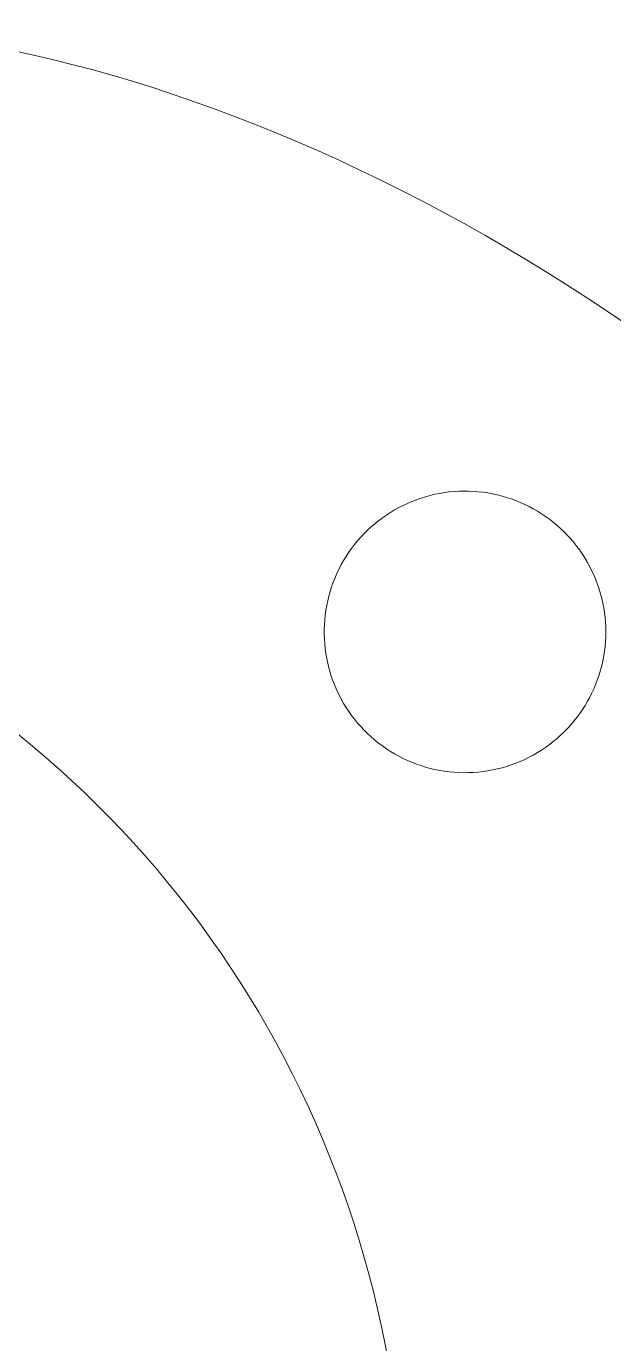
# Model space of a CAD drawing. Header units: millimetres. Extents: x -265 to 308, y -361 to 246.
# Drawn here: x 87.9 to 123.4, y 8 to 87.5 of the extents above; entities that cross this region are included whole.
import ezdxf

# ---------------------------------------------------------------- set-up
doc = ezdxf.new("R2010")
doc.units = ezdxf.units.MM
doc.header["$MEASUREMENT"] = 0
doc.layers.add('Layer 1', color=7, linetype='Continuous')

msp = doc.modelspace()

# ---------------------------------------------------------------- linework, layer by layer
at = {"layer": 'Layer 1', "lineweight": 9}
for points, knots in [([(176.4115, -52.0856), (176.4115, -52.0856), (154.8402, -52.0856), (154.8402, -52.0856), (154.8402, -52.0856), (154.8402, -52.0856), (154.8402, -52.0856), (154.8402, -52.0856), (154.8402, -52.0856), (154.8402, -52.0856), (154.8402, -56.5855), (154.8402, -56.5855), (154.8402, -56.5855), (154.8402, -56.5855), (119.8402, -56.5855), (119.8402, -56.5855), (119.8402, -56.5855), (119.8402, -56.5855), (119.8402, -52.0856), (119.8402, -52.0856), (119.8402, -52.0856), (119.8402, -52.0856), (119.8402, -52.0856), (119.8402, -52.0856), (119.8402, -52.0856), (119.8402, -52.0856), (88.4726, -52.0856), (88.4726, -52.0856), (88.4726, -52.0856), (88.4726, -52.0856), (88.4726, -52.0856), (88.4726, -52.0856), (88.4726, -52.0856), (106.4712, -36.9159), (114.4577, -12.9439), (109.1536, 9.9894), (109.1536, 9.9894), (103.8495, 32.9227), (86.4406, 50.8796), (63.6091, 56.606), (63.6091, 56.606), (63.6091, 56.606), (63.6091, 56.606), (63.6091, 56.606), (63.6091, 56.606), (58.0731, 59.678), (54.7308, 65.5982), (54.9605, 71.9253), (54.9605, 71.9253), (55.1902, 78.2524), (59.028, 83.9492), (64.7723, 86.6117), (64.7723, 86.6117), (64.7723, 86.6117), (64.7723, 86.6117), (64.7723, 86.6117), (64.7723, 86.6117), (64.7723, 86.6117), (65.7051, 86.797), (65.7051, 86.797), (65.7051, 86.797), (65.7051, 86.797), (66.6539, 86.9607), (66.6539, 86.9607), (66.6539, 86.9607), (66.6539, 86.9607), (67.6182, 87.1031), (67.6182, 87.1031), (67.6182, 87.1031), (67.6182, 87.1031), (68.5978, 87.2239), (68.5978, 87.2239), (68.5978, 87.2239), (68.5978, 87.2239), (69.5923, 87.3234), (69.5923, 87.3234), (69.5923, 87.3234), (69.5923, 87.3234), (70.6011, 87.4014), (70.6011, 87.4014), (70.6011, 87.4014), (70.6011, 87.4014), (71.6239, 87.4582), (71.6239, 87.4582), (71.6239, 87.4582), (71.6239, 87.4582), (72.6603, 87.4937), (72.6603, 87.4937), (72.6603, 87.4937), (72.6603, 87.4937), (73.7098, 87.5078), (73.7098, 87.5078), (73.7098, 87.5078), (73.7098, 87.5078), (74.7722, 87.5008), (74.7722, 87.5008), (74.7722, 87.5008), (74.7722, 87.5008), (75.847, 87.4726), (75.847, 87.4726), (75.847, 87.4726), (75.847, 87.4726), (76.9337, 87.4231), (76.9337, 87.4231), (76.9337, 87.4231), (76.9337, 87.4231), (78.032, 87.3527), (78.032, 87.3527), (78.032, 87.3527), (78.032, 87.3527), (79.1415, 87.261), (79.1415, 87.261), (79.1415, 87.261), (79.1415, 87.261), (80.2617, 87.1485), (80.2617, 87.1485), (80.2617, 87.1485), (80.2617, 87.1485), (81.3923, 87.0148), (81.3923, 87.0148), (81.3923, 87.0148), (81.3923, 87.0148), (82.5329, 86.8603), (82.5329, 86.8603), (82.5329, 86.8603), (82.5329, 86.8603), (83.683, 86.6847), (83.683, 86.6847), (83.683, 86.6847), (83.683, 86.6847), (84.8422, 86.4883), (84.8422, 86.4883), (84.8422, 86.4883), (84.8422, 86.4883), (86.0102, 86.2709), (86.0102, 86.2709), (86.0102, 86.2709), (86.0102, 86.2709), (87.1865, 86.0329), (87.1865, 86.0329), (87.1865, 86.0329), (87.1865, 86.0329), (88.3708, 85.7739), (88.3708, 85.7739), (88.3708, 85.7739), (88.3708, 85.7739), (89.5626, 85.4943), (89.5626, 85.4943), (89.5626, 85.4943), (89.5626, 85.4943), (90.7615, 85.194), (90.7615, 85.194), (90.7615, 85.194), (90.7615, 85.194), (91.9672, 84.8729), (91.9672, 84.8729), (91.9672, 84.8729), (91.9672, 84.8729), (93.1791, 84.5312), (93.1791, 84.5312), (93.1791, 84.5312), (93.1791, 84.5312), (94.397, 84.169), (94.397, 84.169), (94.397, 84.169), (94.397, 84.169), (95.6204, 83.786), (95.6204, 83.786), (95.6204, 83.786), (95.6204, 83.786), (96.8489, 83.3827), (96.8489, 83.3827), (96.8489, 83.3827), (96.8489, 83.3827), (98.0821, 82.9588), (98.0821, 82.9588), (98.0821, 82.9588), (98.0821, 82.9588), (99.3196, 82.5144), (99.3196, 82.5144), (99.3196, 82.5144), (99.3196, 82.5144), (100.561, 82.0497), (100.561, 82.0497), (100.561, 82.0497), (100.561, 82.0497), (101.806, 81.5646), (101.806, 81.5646), (101.806, 81.5646), (101.806, 81.5646), (103.0539, 81.0591), (103.0539, 81.0591), (103.0539, 81.0591), (103.0539, 81.0591), (104.3046, 80.5333), (104.3046, 80.5333), (104.3046, 80.5333), (104.3046, 80.5333), (105.5575, 79.9872), (105.5575, 79.9872), (105.5575, 79.9872), (105.5575, 79.9872), (106.8123, 79.4209), (106.8123, 79.4209), (106.8123, 79.4209), (106.8123, 79.4209), (108.0686, 78.8344), (108.0686, 78.8344), (108.0686, 78.8344), (108.0686, 78.8344), (109.326, 78.2277), (109.326, 78.2277), (109.326, 78.2277), (109.326, 78.2277), (110.584, 77.6009), (110.584, 77.6009), (110.584, 77.6009), (110.584, 77.6009), (111.8423, 76.954), (111.8423, 76.954), (111.8423, 76.954), (111.8423, 76.954), (113.1004, 76.287), (113.1004, 76.287), (113.1004, 76.287), (113.1004, 76.287), (114.358, 75.6001), (114.358, 75.6001), (114.358, 75.6001), (114.358, 75.6001), (115.6145, 74.8931), (115.6145, 74.8931), (115.6145, 74.8931), (115.6145, 74.8931), (116.8698, 74.1662), (116.8698, 74.1662), (116.8698, 74.1662), (116.8698, 74.1662), (118.1233, 73.4195), (118.1233, 73.4195), (118.1233, 73.4195), (118.1233, 73.4195), (119.3747, 72.6527), (119.3747, 72.6527), (119.3747, 72.6527), (119.3747, 72.6527), (120.6234, 71.8662), (120.6234, 71.8662), (120.6234, 71.8662), (120.6234, 71.8662), (121.8692, 71.0598), (121.8692, 71.0598), (121.8692, 71.0598), (121.8692, 71.0598), (123.1116, 70.2338), (123.1116, 70.2338), (123.1116, 70.2338), (123.1116, 70.2338), (124.3503, 69.388), (124.3503, 69.388), (124.3503, 69.388), (124.3503, 69.388), (125.5847, 68.5225), (125.5847, 68.5225), (125.5847, 68.5225), (125.5847, 68.5225), (126.8146, 67.6374), (126.8146, 67.6374), (126.8146, 67.6374), (126.8146, 67.6374), (128.0394, 66.7326), (128.0394, 66.7326), (128.0394, 66.7326), (128.0394, 66.7326), (129.2588, 65.8083), (129.2588, 65.8083), (129.2588, 65.8083), (129.2588, 65.8083), (130.4725, 64.8643), (130.4725, 64.8643), (130.4725, 64.8643), (130.4725, 64.8643), (131.6799, 63.9009), (131.6799, 63.9009), (131.6799, 63.9009), (131.6799, 63.9009), (132.8808, 62.9181), (132.8808, 62.9181), (132.8808, 62.9181), (132.8808, 62.9181), (134.0746, 61.9158), (134.0746, 61.9158), (134.0746, 61.9158), (134.0746, 61.9158), (135.261, 60.8941), (135.261, 60.8941), (135.261, 60.8941), (135.261, 60.8941), (136.4396, 59.8531), (136.4396, 59.8531), (136.4396, 59.8531), (136.4396, 59.8531), (137.6099, 58.7926), (137.6099, 58.7926), (137.6099, 58.7926), (137.6099, 58.7926), (138.7717, 57.7129), (138.7717, 57.7129), (138.7717, 57.7129), (138.7717, 57.7129), (139.9243, 56.614), (139.9243, 56.614), (139.9243, 56.614), (139.9243, 56.614), (141.0676, 55.4959), (141.0676, 55.4959), (141.0676, 55.4959), (141.0676, 55.4959), (142.201, 54.3585), (142.201, 54.3585), (142.201, 54.3585), (142.201, 54.3585), (143.3241, 53.202), (143.3241, 53.202), (143.3241, 53.202), (143.3241, 53.202), (144.4366, 52.0265), (144.4366, 52.0265), (144.4366, 52.0265), (144.4366, 52.0265), (145.5381, 50.8319), (145.5381, 50.8319), (145.5381, 50.8319), (145.5381, 50.8319), (146.628, 49.6183), (146.628, 49.6183), (146.628, 49.6183), (146.628, 49.6183), (147.7062, 48.3856), (147.7062, 48.3856), (147.7062, 48.3856), (147.7062, 48.3856), (148.772, 47.1339), (148.772, 47.1339), (148.772, 47.1339), (148.772, 47.1339), (149.8252, 45.8634), (149.8252, 45.8634), (149.8252, 45.8634), (149.8252, 45.8634), (150.8653, 44.574), (150.8653, 44.574), (150.8653, 44.574), (150.8653, 44.574), (151.8919, 43.2658), (151.8919, 43.2658), (151.8919, 43.2658), (151.8919, 43.2658), (152.9046, 41.9386), (152.9046, 41.9386), (152.9046, 41.9386), (152.9046, 41.9386), (153.9031, 40.5928), (153.9031, 40.5928), (153.9031, 40.5928), (153.9031, 40.5928), (154.8869, 39.2282), (154.8869, 39.2282), (154.8869, 39.2282), (154.8869, 39.2282), (155.8555, 37.8449), (155.8555, 37.8449), (155.8555, 37.8449), (155.8555, 37.8449), (156.8087, 36.4429), (156.8087, 36.4429), (156.8087, 36.4429), (156.8087, 36.4429), (157.746, 35.0224), (157.746, 35.0224), (157.746, 35.0224), (157.746, 35.0224), (158.6669, 33.5832), (158.6669, 33.5832), (158.6669, 33.5832), (158.6669, 33.5832), (159.5711, 32.1254), (159.5711, 32.1254), (159.5711, 32.1254), (159.5711, 32.1254), (160.4582, 30.6492), (160.4582, 30.6492), (160.4582, 30.6492), (160.4582, 30.6492), (161.3278, 29.1544), (161.3278, 29.1544), (161.3278, 29.1544), (161.3278, 29.1544), (162.1795, 27.6413), (162.1795, 27.6413), (162.1795, 27.6413), (162.1795, 27.6413), (163.0128, 26.1096), (163.0128, 26.1096), (163.0128, 26.1096), (163.0128, 26.1096), (163.8274, 24.5596), (163.8274, 24.5596), (163.8274, 24.5596), (163.8274, 24.5596), (164.6229, 22.9914), (164.6229, 22.9914), (164.6229, 22.9914), (164.6229, 22.9914), (165.3989, 21.4047), (165.3989, 21.4047), (165.3989, 21.4047), (165.3989, 21.4047), (166.1548, 19.7998), (166.1548, 19.7998), (166.1548, 19.7998), (166.1548, 19.7998), (166.8904, 18.1768), (166.8904, 18.1768), (166.8904, 18.1768), (166.8904, 18.1768), (167.6053, 16.5354), (167.6053, 16.5354), (167.6053, 16.5354), (167.6053, 16.5354), (168.2991, 14.876), (168.2991, 14.876), (168.2991, 14.876), (168.2991, 14.876), (168.9712, 13.1984), (168.9712, 13.1984), (168.9712, 13.1984), (168.9712, 13.1984), (169.6214, 11.5028), (169.6214, 11.5028), (169.6214, 11.5028), (169.6214, 11.5028), (170.2492, 9.7891), (170.2492, 9.7891), (170.2492, 9.7891), (170.2492, 9.7891), (170.8542, 8.0574), (170.8542, 8.0574), (170.8542, 8.0574), (170.8542, 8.0574), (171.4361, 6.3078), (171.4361, 6.3078), (171.4361, 6.3078), (171.4361, 6.3078), (171.9944, 4.5402), (171.9944, 4.5402), (171.9944, 4.5402), (171.9944, 4.5402), (172.5287, 2.7547), (172.5287, 2.7547), (172.5287, 2.7547), (172.5287, 2.7547), (173.0386, 0.9513), (173.0386, 0.9513), (173.0386, 0.9513), (173.0386, 0.9513), (173.5237, -0.87), (173.5237, -0.87), (173.5237, -0.87), (173.5237, -0.87), (173.9837, -2.709), (173.9837, -2.709), (173.9837, -2.709), (173.9837, -2.709), (174.418, -4.5657), (174.418, -4.5657), (174.418, -4.5657), (174.418, -4.5657), (174.8263, -6.44), (174.8263, -6.44), (174.8263, -6.44), (174.8263, -6.44), (175.2082, -8.3323), (175.2082, -8.3323), (175.2082, -8.3323), (175.2082, -8.3323), (175.5633, -10.242), (175.5633, -10.242), (175.5633, -10.242), (175.5633, -10.242), (175.8911, -12.1693), (175.8911, -12.1693), (175.8911, -12.1693), (175.8911, -12.1693), (176.1914, -14.1142), (176.1914, -14.1142), (176.1914, -14.1142), (176.1914, -14.1142), (176.4636, -16.0768), (176.4636, -16.0768), (176.4636, -16.0768), (176.4636, -16.0768), (176.7074, -18.0567), (176.7074, -18.0567), (176.7074, -18.0567), (176.7074, -18.0567), (176.9223, -20.0541), (176.9223, -20.0541), (176.9223, -20.0541), (176.9223, -20.0541), (177.108, -22.0689), (177.108, -22.0689), (177.108, -22.0689), (177.108, -22.0689), (177.2641, -24.1012), (177.2641, -24.1012), (177.2641, -24.1012), (177.2641, -24.1012), (177.3901, -26.1508), (177.3901, -26.1508), (177.3901, -26.1508), (177.3901, -26.1508), (177.4856, -28.2177), (177.4856, -28.2177), (177.4856, -28.2177), (177.4856, -28.2177), (177.5503, -30.3019), (177.5503, -30.3019), (177.5503, -30.3019), (177.5503, -30.3019), (177.5838, -32.4032), (177.5838, -32.4032), (177.5838, -32.4032), (177.5838, -32.4032), (177.5856, -34.5218), (177.5856, -34.5218), (177.5856, -34.5218), (177.5856, -34.5218), (177.5553, -36.6575), (177.5553, -36.6575), (177.5553, -36.6575), (177.5553, -36.6575), (177.4925, -38.8105), (177.4925, -38.8105), (177.4925, -38.8105), (177.4925, -38.8105), (177.397, -40.9805), (177.397, -40.9805), (177.397, -40.9805), (177.397, -40.9805), (177.2681, -43.1675), (177.2681, -43.1675), (177.2681, -43.1675), (177.2681, -43.1675), (177.1055, -45.3716), (177.1055, -45.3716), (177.1055, -45.3716), (177.1055, -45.3716), (176.9087, -47.5927), (176.9087, -47.5927), (176.9087, -47.5927), (176.9087, -47.5927), (176.6776, -49.8307), (176.6776, -49.8307), (176.6776, -49.8307), (176.6776, -49.8307), (176.4115, -52.0856), (176.4115, -52.0856)], [0, 0, 0, 0, 0.006993, 0.006993, 0.006993, 0.006993, 0.013986, 0.013986, 0.013986, 0.013986, 0.020979, 0.020979, 0.020979, 0.020979, 0.027972, 0.027972, 0.027972, 0.027972, 0.034965, 0.034965, 0.034965, 0.034965, 0.041958, 0.041958, 0.041958, 0.041958, 0.048951, 0.048951, 0.048951, 0.048951, 0.0559441, 0.0559441, 0.0559441, 0.0559441, 0.0629371, 0.0629371, 0.0629371, 0.0629371, 0.0699301, 0.0699301, 0.0699301, 0.0699301, 0.0769231, 0.0769231, 0.0769231, 0.0769231, 0.0839161, 0.0839161, 0.0839161, 0.0839161, 0.0909091, 0.0909091, 0.0909091, 0.0909091, 0.0979021, 0.0979021, 0.0979021, 0.0979021, 0.1048951, 0.1048951, 0.1048951, 0.1048951, 0.1118881, 0.1118881, 0.1118881, 0.1118881, 0.1188811, 0.1188811, 0.1188811, 0.1188811, 0.1258741, 0.1258741, 0.1258741, 0.1258741, 0.1328671, 0.1328671, 0.1328671, 0.1328671, 0.1398601, 0.1398601, 0.1398601, 0.1398601, 0.1468531, 0.1468531, 0.1468531, 0.1468531, 0.1538462, 0.1538462, 0.1538462, 0.1538462, 0.1608392, 0.1608392, 0.1608392, 0.1608392, 0.1678322, 0.1678322, 0.1678322, 0.1678322, 0.1748252, 0.1748252, 0.1748252, 0.1748252, 0.1818182, 0.1818182, 0.1818182, 0.1818182, 0.1888112, 0.1888112, 0.1888112, 0.1888112, 0.1958042, 0.1958042, 0.1958042, 0.1958042, 0.2027972, 0.2027972, 0.2027972, 0.2027972, 0.2097902, 0.2097902, 0.2097902, 0.2097902, 0.2167832, 0.2167832, 0.2167832, 0.2167832, 0.2237762, 0.2237762, 0.2237762, 0.2237762, 0.2307692, 0.2307692, 0.2307692, 0.2307692, 0.2377622, 0.2377622, 0.2377622, 0.2377622, 0.2447552, 0.2447552, 0.2447552, 0.2447552, 0.2517483, 0.2517483, 0.2517483, 0.2517483, 0.2587413, 0.2587413, 0.2587413, 0.2587413, 0.2657343, 0.2657343, 0.2657343, 0.2657343, 0.2727273, 0.2727273, 0.2727273, 0.2727273, 0.2797203, 0.2797203, 0.2797203, 0.2797203, 0.2867133, 0.2867133, 0.2867133, 0.2867133, 0.2937063, 0.2937063, 0.2937063, 0.2937063, 0.3006993, 0.3006993, 0.3006993, 0.3006993, 0.3076923, 0.3076923, 0.3076923, 0.3076923, 0.3146853, 0.3146853, 0.3146853, 0.3146853, 0.3216783, 0.3216783, 0.3216783, 0.3216783, 0.3286713, 0.3286713, 0.3286713, 0.3286713, 0.3356643, 0.3356643, 0.3356643, 0.3356643, 0.3426573, 0.3426573, 0.3426573, 0.3426573, 0.3496503, 0.3496503, 0.3496503, 0.3496503, 0.3566434, 0.3566434, 0.3566434, 0.3566434, 0.3636364, 0.3636364, 0.3636364, 0.3636364, 0.3706294, 0.3706294, 0.3706294, 0.3706294, 0.3776224, 0.3776224, 0.3776224, 0.3776224, 0.3846154, 0.3846154, 0.3846154, 0.3846154, 0.3916084, 0.3916084, 0.3916084, 0.3916084, 0.3986014, 0.3986014, 0.3986014, 0.3986014, 0.4055944, 0.4055944, 0.4055944, 0.4055944, 0.4125874, 0.4125874, 0.4125874, 0.4125874, 0.4195804, 0.4195804, 0.4195804, 0.4195804, 0.4265734, 0.4265734, 0.4265734, 0.4265734, 0.4335664, 0.4335664, 0.4335664, 0.4335664, 0.4405594, 0.4405594, 0.4405594, 0.4405594, 0.4475524, 0.4475524, 0.4475524, 0.4475524, 0.4545455, 0.4545455, 0.4545455, 0.4545455, 0.4615385, 0.4615385, 0.4615385, 0.4615385, 0.4685315, 0.4685315, 0.4685315, 0.4685315, 0.4755245, 0.4755245, 0.4755245, 0.4755245, 0.4825175, 0.4825175, 0.4825175, 0.4825175, 0.4895105, 0.4895105, 0.4895105, 0.4895105, 0.4965035, 0.4965035, 0.4965035, 0.4965035, 0.5034965, 0.5034965, 0.5034965, 0.5034965, 0.5104895, 0.5104895, 0.5104895, 0.5104895, 0.5174825, 0.5174825, 0.5174825, 0.5174825, 0.5244755, 0.5244755, 0.5244755, 0.5244755, 0.5314685, 0.5314685, 0.5314685, 0.5314685, 0.5384615, 0.5384615, 0.5384615, 0.5384615, 0.5454545, 0.5454545, 0.5454545, 0.5454545, 0.5524476, 0.5524476, 0.5524476, 0.5524476, 0.5594406, 0.5594406, 0.5594406, 0.5594406, 0.5664336, 0.5664336, 0.5664336, 0.5664336, 0.5734266, 0.5734266, 0.5734266, 0.5734266, 0.5804196, 0.5804196, 0.5804196, 0.5804196, 0.5874126, 0.5874126, 0.5874126, 0.5874126, 0.5944056, 0.5944056, 0.5944056, 0.5944056, 0.6013986, 0.6013986, 0.6013986, 0.6013986, 0.6083916, 0.6083916, 0.6083916, 0.6083916, 0.6153846, 0.6153846, 0.6153846, 0.6153846, 0.6223776, 0.6223776, 0.6223776, 0.6223776, 0.6293706, 0.6293706, 0.6293706, 0.6293706, 0.6363636, 0.6363636, 0.6363636, 0.6363636, 0.6433566, 0.6433566, 0.6433566, 0.6433566, 0.6503497, 0.6503497, 0.6503497, 0.6503497, 0.6573427, 0.6573427, 0.6573427, 0.6573427, 0.6643357, 0.6643357, 0.6643357, 0.6643357, 0.6713287, 0.6713287, 0.6713287, 0.6713287, 0.6783217, 0.6783217, 0.6783217, 0.6783217, 0.6853147, 0.6853147, 0.6853147, 0.6853147, 0.6923077, 0.6923077, 0.6923077, 0.6923077, 0.6993007, 0.6993007, 0.6993007, 0.6993007, 0.7062937, 0.7062937, 0.7062937, 0.7062937, 0.7132867, 0.7132867, 0.7132867, 0.7132867, 0.7202797, 0.7202797, 0.7202797, 0.7202797, 0.7272727, 0.7272727, 0.7272727, 0.7272727, 0.7342657, 0.7342657, 0.7342657, 0.7342657, 0.7412587, 0.7412587, 0.7412587, 0.7412587, 0.7482517, 0.7482517, 0.7482517, 0.7482517, 0.7552448, 0.7552448, 0.7552448, 0.7552448, 0.7622378, 0.7622378, 0.7622378, 0.7622378, 0.7692308, 0.7692308, 0.7692308, 0.7692308, 0.7762238, 0.7762238, 0.7762238, 0.7762238, 0.7832168, 0.7832168, 0.7832168, 0.7832168, 0.7902098, 0.7902098, 0.7902098, 0.7902098, 0.7972028, 0.7972028, 0.7972028, 0.7972028, 0.8041958, 0.8041958, 0.8041958, 0.8041958, 0.8111888, 0.8111888, 0.8111888, 0.8111888, 0.8181818, 0.8181818, 0.8181818, 0.8181818, 0.8251748, 0.8251748, 0.8251748, 0.8251748, 0.8321678, 0.8321678, 0.8321678, 0.8321678, 0.8391608, 0.8391608, 0.8391608, 0.8391608, 0.8461538, 0.8461538, 0.8461538, 0.8461538, 0.8531469, 0.8531469, 0.8531469, 0.8531469, 0.8601399, 0.8601399, 0.8601399, 0.8601399, 0.8671329, 0.8671329, 0.8671329, 0.8671329, 0.8741259, 0.8741259, 0.8741259, 0.8741259, 0.8811189, 0.8811189, 0.8811189, 0.8811189, 0.8881119, 0.8881119, 0.8881119, 0.8881119, 0.8951049, 0.8951049, 0.8951049, 0.8951049, 0.9020979, 0.9020979, 0.9020979, 0.9020979, 0.9090909, 0.9090909, 0.9090909, 0.9090909, 0.9160839, 0.9160839, 0.9160839, 0.9160839, 0.9230769, 0.9230769, 0.9230769, 0.9230769, 0.9300699, 0.9300699, 0.9300699, 0.9300699, 0.9370629, 0.9370629, 0.9370629, 0.9370629, 0.9440559, 0.9440559, 0.9440559, 0.9440559, 0.951049, 0.951049, 0.951049, 0.951049, 0.958042, 0.958042, 0.958042, 0.958042, 0.965035, 0.965035, 0.965035, 0.965035, 0.972028, 0.972028, 0.972028, 0.972028, 0.979021, 0.979021, 0.979021, 0.979021, 0.986014, 0.986014, 0.986014, 0.986014, 1, 1, 1, 1]), ([(122.908, 50.9513), (122.908, 50.9513), (122.903, 51.2431), (122.903, 51.2431), (122.903, 51.2431), (122.903, 51.2431), (122.888, 51.5346), (122.888, 51.5346), (122.888, 51.5346), (122.888, 51.5346), (122.863, 51.8252), (122.863, 51.8252), (122.863, 51.8252), (122.863, 51.8252), (122.828, 52.115), (122.828, 52.115), (122.828, 52.115), (122.828, 52.115), (122.7831, 52.4033), (122.7831, 52.4033), (122.7831, 52.4033), (122.7831, 52.4033), (122.7283, 52.69), (122.7283, 52.69), (122.7283, 52.69), (122.7283, 52.69), (122.6637, 52.9745), (122.6637, 52.9745), (122.6637, 52.9745), (122.6637, 52.9745), (122.5893, 53.2567), (122.5893, 53.2567), (122.5893, 53.2567), (122.5893, 53.2567), (122.5054, 53.5363), (122.5054, 53.5363), (122.5054, 53.5363), (122.5054, 53.5363), (122.4119, 53.8126), (122.4119, 53.8126), (122.4119, 53.8126), (122.4119, 53.8126), (122.3089, 54.0857), (122.3089, 54.0857), (122.3089, 54.0857), (122.3089, 54.0857), (122.1967, 54.3551), (122.1967, 54.3551), (122.1967, 54.3551), (122.1967, 54.3551), (122.0752, 54.6205), (122.0752, 54.6205), (122.0752, 54.6205), (122.0752, 54.6205), (121.9448, 54.8815), (121.9448, 54.8815), (121.9448, 54.8815), (121.9448, 54.8815), (121.8054, 55.138), (121.8054, 55.138), (121.8054, 55.138), (121.8054, 55.138), (121.6573, 55.3894), (121.6573, 55.3894), (121.6573, 55.3894), (121.6573, 55.3894), (121.5007, 55.6356), (121.5007, 55.6356), (121.5007, 55.6356), (121.5007, 55.6356), (121.3357, 55.8764), (121.3357, 55.8764), (121.3357, 55.8764), (121.3357, 55.8764), (121.1626, 56.1112), (121.1626, 56.1112), (121.1626, 56.1112), (121.1626, 56.1112), (120.9815, 56.3401), (120.9815, 56.3401), (120.9815, 56.3401), (120.9815, 56.3401), (120.7927, 56.5625), (120.7927, 56.5625), (120.7927, 56.5625), (120.7927, 56.5625), (120.5962, 56.7785), (120.5962, 56.7785), (120.5962, 56.7785), (120.5962, 56.7785), (120.3926, 56.9875), (120.3926, 56.9875), (120.3926, 56.9875), (120.3926, 56.9875), (120.1818, 57.1894), (120.1818, 57.1894), (120.1818, 57.1894), (120.1818, 57.1894), (119.9643, 57.3838), (119.9643, 57.3838), (119.9643, 57.3838), (119.9643, 57.3838), (119.7402, 57.5708), (119.7402, 57.5708), (119.7402, 57.5708), (119.7402, 57.5708), (119.5098, 57.7499), (119.5098, 57.7499), (119.5098, 57.7499), (119.5098, 57.7499), (119.2734, 57.921), (119.2734, 57.921), (119.2734, 57.921), (119.2734, 57.921), (119.0313, 58.084), (119.0313, 58.084), (119.0313, 58.084), (119.0313, 58.084), (118.7837, 58.2384), (118.7837, 58.2384), (118.7837, 58.2384), (118.7837, 58.2384), (118.531, 58.3844), (118.531, 58.3844), (118.531, 58.3844), (118.531, 58.3844), (118.2734, 58.5215), (118.2734, 58.5215), (118.2734, 58.5215), (118.2734, 58.5215), (118.0113, 58.6498), (118.0113, 58.6498), (118.0113, 58.6498), (118.0113, 58.6498), (117.7449, 58.7689), (117.7449, 58.7689), (117.7449, 58.7689), (117.7449, 58.7689), (117.4745, 58.8788), (117.4745, 58.8788), (117.4745, 58.8788), (117.4745, 58.8788), (117.2006, 58.9794), (117.2006, 58.9794), (117.2006, 58.9794), (117.2006, 58.9794), (116.9234, 59.0706), (116.9234, 59.0706), (116.9234, 59.0706), (116.9234, 59.0706), (116.6432, 59.1521), (116.6432, 59.1521), (116.6432, 59.1521), (116.6432, 59.1521), (116.3603, 59.224), (116.3603, 59.224), (116.3603, 59.224), (116.3603, 59.224), (116.0752, 59.2862), (116.0752, 59.2862), (116.0752, 59.2862), (116.0752, 59.2862), (115.7881, 59.3385), (115.7881, 59.3385), (115.7881, 59.3385), (115.7881, 59.3385), (115.4994, 59.3809), (115.4994, 59.3809), (115.4994, 59.3809), (115.4994, 59.3809), (115.2094, 59.4135), (115.2094, 59.4135), (115.2094, 59.4135), (115.2094, 59.4135), (114.9184, 59.4359), (114.9184, 59.4359), (114.9184, 59.4359), (114.9184, 59.4359), (114.6269, 59.4485), (114.6269, 59.4485), (114.6269, 59.4485), (114.6269, 59.4485), (114.3351, 59.451), (114.3351, 59.451), (114.3351, 59.451), (114.3351, 59.451), (114.0433, 59.4435), (114.0433, 59.4435), (114.0433, 59.4435), (114.0433, 59.4435), (113.752, 59.4259), (113.752, 59.4259), (113.752, 59.4259), (113.752, 59.4259), (113.4615, 59.3985), (113.4615, 59.3985), (113.4615, 59.3985), (113.4615, 59.3985), (113.172, 59.361), (113.172, 59.361), (113.172, 59.361), (113.172, 59.361), (112.8841, 59.3136), (112.8841, 59.3136), (112.8841, 59.3136), (112.8841, 59.3136), (112.5979, 59.2564), (112.5979, 59.2564), (112.5979, 59.2564), (112.5979, 59.2564), (112.314, 59.1894), (112.314, 59.1894), (112.314, 59.1894), (112.314, 59.1894), (112.0324, 59.1126), (112.0324, 59.1126), (112.0324, 59.1126), (112.0324, 59.1126), (111.7536, 59.0261), (111.7536, 59.0261), (111.7536, 59.0261), (111.7536, 59.0261), (111.478, 58.9303), (111.478, 58.9303), (111.478, 58.9303), (111.478, 58.9303), (111.2058, 58.8251), (111.2058, 58.8251), (111.2058, 58.8251), (111.2058, 58.8251), (110.9374, 58.7105), (110.9374, 58.7105), (110.9374, 58.7105), (110.9374, 58.7105), (110.6731, 58.5868), (110.6731, 58.5868), (110.6731, 58.5868), (110.6731, 58.5868), (110.4132, 58.454), (110.4132, 58.454), (110.4132, 58.454), (110.4132, 58.454), (110.158, 58.3125), (110.158, 58.3125), (110.158, 58.3125), (110.158, 58.3125), (109.9078, 58.1623), (109.9078, 58.1623), (109.9078, 58.1623), (109.9078, 58.1623), (109.663, 58.0036), (109.663, 58.0036), (109.663, 58.0036), (109.663, 58.0036), (109.4236, 57.8364), (109.4236, 57.8364), (109.4236, 57.8364), (109.4236, 57.8364), (109.1902, 57.6613), (109.1902, 57.6613), (109.1902, 57.6613), (109.1902, 57.6613), (108.9629, 57.4783), (108.9629, 57.4783), (108.9629, 57.4783), (108.9629, 57.4783), (108.7421, 57.2875), (108.7421, 57.2875), (108.7421, 57.2875), (108.7421, 57.2875), (108.5279, 57.0893), (108.5279, 57.0893), (108.5279, 57.0893), (108.5279, 57.0893), (108.3207, 56.8838), (108.3207, 56.8838), (108.3207, 56.8838), (108.3207, 56.8838), (108.1207, 56.6714), (108.1207, 56.6714), (108.1207, 56.6714), (108.1207, 56.6714), (107.928, 56.4522), (107.928, 56.4522), (107.928, 56.4522), (107.928, 56.4522), (107.743, 56.2265), (107.743, 56.2265), (107.743, 56.2265), (107.743, 56.2265), (107.5658, 55.9945), (107.5658, 55.9945), (107.5658, 55.9945), (107.5658, 55.9945), (107.3967, 55.7567), (107.3967, 55.7567), (107.3967, 55.7567), (107.3967, 55.7567), (107.2359, 55.5132), (107.2359, 55.5132), (107.2359, 55.5132), (107.2359, 55.5132), (107.0835, 55.2643), (107.0835, 55.2643), (107.0835, 55.2643), (107.0835, 55.2643), (106.9398, 55.0104), (106.9398, 55.0104), (106.9398, 55.0104), (106.9398, 55.0104), (106.8049, 54.7516), (106.8049, 54.7516), (106.8049, 54.7516), (106.8049, 54.7516), (106.6789, 54.4883), (106.6789, 54.4883), (106.6789, 54.4883), (106.6789, 54.4883), (106.562, 54.221), (106.562, 54.221), (106.562, 54.221), (106.562, 54.221), (106.4544, 53.9497), (106.4544, 53.9497), (106.4544, 53.9497), (106.4544, 53.9497), (106.3562, 53.6748), (106.3562, 53.6748), (106.3562, 53.6748), (106.3562, 53.6748), (106.2674, 53.3969), (106.2674, 53.3969), (106.2674, 53.3969), (106.2674, 53.3969), (106.1883, 53.116), (106.1883, 53.116), (106.1883, 53.116), (106.1883, 53.116), (106.1188, 52.8325), (106.1188, 52.8325), (106.1188, 52.8325), (106.1188, 52.8325), (106.0591, 52.5469), (106.0591, 52.5469), (106.0591, 52.5469), (106.0591, 52.5469), (106.0093, 52.2593), (106.0093, 52.2593), (106.0093, 52.2593), (106.0093, 52.2593), (105.9693, 51.9702), (105.9693, 51.9702), (105.9693, 51.9702), (105.9693, 51.9702), (105.9393, 51.68), (105.9393, 51.68), (105.9393, 51.68), (105.9393, 51.68), (105.9193, 51.3888), (105.9193, 51.3888), (105.9193, 51.3888), (105.9193, 51.3888), (105.9093, 51.0972), (105.9093, 51.0972), (105.9093, 51.0972), (105.9093, 51.0972), (105.9093, 50.8053), (105.9093, 50.8053), (105.9093, 50.8053), (105.9093, 50.8053), (105.9193, 50.5137), (105.9193, 50.5137), (105.9193, 50.5137), (105.9193, 50.5137), (105.9393, 50.2226), (105.9393, 50.2226), (105.9393, 50.2226), (105.9393, 50.2226), (105.9693, 49.9323), (105.9693, 49.9323), (105.9693, 49.9323), (105.9693, 49.9323), (106.0093, 49.6432), (106.0093, 49.6432), (106.0093, 49.6432), (106.0093, 49.6432), (106.0591, 49.3557), (106.0591, 49.3557), (106.0591, 49.3557), (106.0591, 49.3557), (106.1188, 49.07), (106.1188, 49.07), (106.1188, 49.07), (106.1188, 49.07), (106.1883, 48.7865), (106.1883, 48.7865), (106.1883, 48.7865), (106.1883, 48.7865), (106.2674, 48.5056), (106.2674, 48.5056), (106.2674, 48.5056), (106.2674, 48.5056), (106.3562, 48.2277), (106.3562, 48.2277), (106.3562, 48.2277), (106.3562, 48.2277), (106.4544, 47.9529), (106.4544, 47.9529), (106.4544, 47.9529), (106.4544, 47.9529), (106.562, 47.6817), (106.562, 47.6817), (106.562, 47.6817), (106.562, 47.6817), (106.6789, 47.4142), (106.6789, 47.4142), (106.6789, 47.4142), (106.6789, 47.4142), (106.8049, 47.151), (106.8049, 47.151), (106.8049, 47.151), (106.8049, 47.151), (106.9398, 46.8922), (106.9398, 46.8922), (106.9398, 46.8922), (106.9398, 46.8922), (107.0835, 46.6382), (107.0835, 46.6382), (107.0835, 46.6382), (107.0835, 46.6382), (107.2359, 46.3893), (107.2359, 46.3893), (107.2359, 46.3893), (107.2359, 46.3893), (107.3967, 46.1459), (107.3967, 46.1459), (107.3967, 46.1459), (107.3967, 46.1459), (107.5658, 45.908), (107.5658, 45.908), (107.5658, 45.908), (107.5658, 45.908), (107.743, 45.676), (107.743, 45.676), (107.743, 45.676), (107.743, 45.676), (107.928, 45.4505), (107.928, 45.4505), (107.928, 45.4505), (107.928, 45.4505), (108.1207, 45.2312), (108.1207, 45.2312), (108.1207, 45.2312), (108.1207, 45.2312), (108.3207, 45.0187), (108.3207, 45.0187), (108.3207, 45.0187), (108.3207, 45.0187), (108.5279, 44.8133), (108.5279, 44.8133), (108.5279, 44.8133), (108.5279, 44.8133), (108.7421, 44.615), (108.7421, 44.615), (108.7421, 44.615), (108.7421, 44.615), (108.9629, 44.4243), (108.9629, 44.4243), (108.9629, 44.4243), (108.9629, 44.4243), (109.1902, 44.2412), (109.1902, 44.2412), (109.1902, 44.2412), (109.1902, 44.2412), (109.4236, 44.0661), (109.4236, 44.0661), (109.4236, 44.0661), (109.4236, 44.0661), (109.663, 43.8991), (109.663, 43.8991), (109.663, 43.8991), (109.663, 43.8991), (109.9078, 43.7403), (109.9078, 43.7403), (109.9078, 43.7403), (109.9078, 43.7403), (110.158, 43.5901), (110.158, 43.5901), (110.158, 43.5901), (110.158, 43.5901), (110.4132, 43.4485), (110.4132, 43.4485), (110.4132, 43.4485), (110.4132, 43.4485), (110.6731, 43.3158), (110.6731, 43.3158), (110.6731, 43.3158), (110.6731, 43.3158), (110.9374, 43.192), (110.9374, 43.192), (110.9374, 43.192), (110.9374, 43.192), (111.2058, 43.0775), (111.2058, 43.0775), (111.2058, 43.0775), (111.2058, 43.0775), (111.478, 42.9722), (111.478, 42.9722), (111.478, 42.9722), (111.478, 42.9722), (111.7536, 42.8764), (111.7536, 42.8764), (111.7536, 42.8764), (111.7536, 42.8764), (112.0324, 42.7901), (112.0324, 42.7901), (112.0324, 42.7901), (112.0324, 42.7901), (112.314, 42.7133), (112.314, 42.7133), (112.314, 42.7133), (112.314, 42.7133), (112.5979, 42.6463), (112.5979, 42.6463), (112.5979, 42.6463), (112.5979, 42.6463), (112.8841, 42.589), (112.8841, 42.589), (112.8841, 42.589), (112.8841, 42.589), (113.172, 42.5416), (113.172, 42.5416), (113.172, 42.5416), (113.172, 42.5416), (113.4615, 42.5042), (113.4615, 42.5042), (113.4615, 42.5042), (113.4615, 42.5042), (113.752, 42.4766), (113.752, 42.4766), (113.752, 42.4766), (113.752, 42.4766), (114.0433, 42.4591), (114.0433, 42.4591), (114.0433, 42.4591), (114.0433, 42.4591), (114.3351, 42.4516), (114.3351, 42.4516), (114.3351, 42.4516), (114.3351, 42.4516), (114.6269, 42.4541), (114.6269, 42.4541), (114.6269, 42.4541), (114.6269, 42.4541), (114.9184, 42.4666), (114.9184, 42.4666), (114.9184, 42.4666), (114.9184, 42.4666), (115.2094, 42.4892), (115.2094, 42.4892), (115.2094, 42.4892), (115.2094, 42.4892), (115.4994, 42.5216), (115.4994, 42.5216), (115.4994, 42.5216), (115.4994, 42.5216), (115.7881, 42.5641), (115.7881, 42.5641), (115.7881, 42.5641), (115.7881, 42.5641), (116.0752, 42.6164), (116.0752, 42.6164), (116.0752, 42.6164), (116.0752, 42.6164), (116.3603, 42.6785), (116.3603, 42.6785), (116.3603, 42.6785), (116.3603, 42.6785), (116.6432, 42.7504), (116.6432, 42.7504), (116.6432, 42.7504), (116.6432, 42.7504), (116.9234, 42.8319), (116.9234, 42.8319), (116.9234, 42.8319), (116.9234, 42.8319), (117.2006, 42.9231), (117.2006, 42.9231), (117.2006, 42.9231), (117.2006, 42.9231), (117.4745, 43.0237), (117.4745, 43.0237), (117.4745, 43.0237), (117.4745, 43.0237), (117.7449, 43.1337), (117.7449, 43.1337), (117.7449, 43.1337), (117.7449, 43.1337), (118.0113, 43.2528), (118.0113, 43.2528), (118.0113, 43.2528), (118.0113, 43.2528), (118.2734, 43.381), (118.2734, 43.381), (118.2734, 43.381), (118.2734, 43.381), (118.531, 43.5182), (118.531, 43.5182), (118.531, 43.5182), (118.531, 43.5182), (118.7837, 43.6641), (118.7837, 43.6641), (118.7837, 43.6641), (118.7837, 43.6641), (119.0313, 43.8186), (119.0313, 43.8186), (119.0313, 43.8186), (119.0313, 43.8186), (119.2734, 43.9815), (119.2734, 43.9815), (119.2734, 43.9815), (119.2734, 43.9815), (119.5098, 44.1526), (119.5098, 44.1526), (119.5098, 44.1526), (119.5098, 44.1526), (119.7402, 44.3318), (119.7402, 44.3318), (119.7402, 44.3318), (119.7402, 44.3318), (119.9643, 44.5187), (119.9643, 44.5187), (119.9643, 44.5187), (119.9643, 44.5187), (120.1818, 44.7133), (120.1818, 44.7133), (120.1818, 44.7133), (120.1818, 44.7133), (120.3926, 44.9152), (120.3926, 44.9152), (120.3926, 44.9152), (120.3926, 44.9152), (120.5962, 45.1242), (120.5962, 45.1242), (120.5962, 45.1242), (120.5962, 45.1242), (120.7927, 45.34), (120.7927, 45.34), (120.7927, 45.34), (120.7927, 45.34), (120.9815, 45.5625), (120.9815, 45.5625), (120.9815, 45.5625), (120.9815, 45.5625), (121.1626, 45.7913), (121.1626, 45.7913), (121.1626, 45.7913), (121.1626, 45.7913), (121.3357, 46.0261), (121.3357, 46.0261), (121.3357, 46.0261), (121.3357, 46.0261), (121.5007, 46.2669), (121.5007, 46.2669), (121.5007, 46.2669), (121.5007, 46.2669), (121.6573, 46.5132), (121.6573, 46.5132), (121.6573, 46.5132), (121.6573, 46.5132), (121.8054, 46.7647), (121.8054, 46.7647), (121.8054, 46.7647), (121.8054, 46.7647), (121.9448, 47.021), (121.9448, 47.021), (121.9448, 47.021), (121.9448, 47.021), (122.0752, 47.282), (122.0752, 47.282), (122.0752, 47.282), (122.0752, 47.282), (122.1967, 47.5474), (122.1967, 47.5474), (122.1967, 47.5474), (122.1967, 47.5474), (122.3089, 47.8168), (122.3089, 47.8168), (122.3089, 47.8168), (122.3089, 47.8168), (122.4119, 48.0899), (122.4119, 48.0899), (122.4119, 48.0899), (122.4119, 48.0899), (122.5054, 48.3664), (122.5054, 48.3664), (122.5054, 48.3664), (122.5054, 48.3664), (122.5893, 48.6458), (122.5893, 48.6458), (122.5893, 48.6458), (122.5893, 48.6458), (122.6637, 48.928), (122.6637, 48.928), (122.6637, 48.928), (122.6637, 48.928), (122.7283, 49.2125), (122.7283, 49.2125), (122.7283, 49.2125), (122.7283, 49.2125), (122.7831, 49.4993), (122.7831, 49.4993), (122.7831, 49.4993), (122.7831, 49.4993), (122.828, 49.7876), (122.828, 49.7876), (122.828, 49.7876), (122.828, 49.7876), (122.863, 50.0773), (122.863, 50.0773), (122.863, 50.0773), (122.863, 50.0773), (122.888, 50.3681), (122.888, 50.3681), (122.888, 50.3681), (122.888, 50.3681), (122.903, 50.6594), (122.903, 50.6594), (122.903, 50.6594), (122.903, 50.6594), (122.908, 50.9513), (122.908, 50.9513)], [0, 0, 0, 0, 0.0054348, 0.0054348, 0.0054348, 0.0054348, 0.0108696, 0.0108696, 0.0108696, 0.0108696, 0.0163043, 0.0163043, 0.0163043, 0.0163043, 0.0217391, 0.0217391, 0.0217391, 0.0217391, 0.0271739, 0.0271739, 0.0271739, 0.0271739, 0.0326087, 0.0326087, 0.0326087, 0.0326087, 0.0380435, 0.0380435, 0.0380435, 0.0380435, 0.0434783, 0.0434783, 0.0434783, 0.0434783, 0.048913, 0.048913, 0.048913, 0.048913, 0.0543478, 0.0543478, 0.0543478, 0.0543478, 0.0597826, 0.0597826, 0.0597826, 0.0597826, 0.0652174, 0.0652174, 0.0652174, 0.0652174, 0.0706522, 0.0706522, 0.0706522, 0.0706522, 0.076087, 0.076087, 0.076087, 0.076087, 0.0815217, 0.0815217, 0.0815217, 0.0815217, 0.0869565, 0.0869565, 0.0869565, 0.0869565, 0.0923913, 0.0923913, 0.0923913, 0.0923913, 0.0978261, 0.0978261, 0.0978261, 0.0978261, 0.1032609, 0.1032609, 0.1032609, 0.1032609, 0.1086957, 0.1086957, 0.1086957, 0.1086957, 0.1141304, 0.1141304, 0.1141304, 0.1141304, 0.1195652, 0.1195652, 0.1195652, 0.1195652, 0.125, 0.125, 0.125, 0.125, 0.1304348, 0.1304348, 0.1304348, 0.1304348, 0.1358696, 0.1358696, 0.1358696, 0.1358696, 0.1413043, 0.1413043, 0.1413043, 0.1413043, 0.1467391, 0.1467391, 0.1467391, 0.1467391, 0.1521739, 0.1521739, 0.1521739, 0.1521739, 0.1576087, 0.1576087, 0.1576087, 0.1576087, 0.1630435, 0.1630435, 0.1630435, 0.1630435, 0.1684783, 0.1684783, 0.1684783, 0.1684783, 0.173913, 0.173913, 0.173913, 0.173913, 0.1793478, 0.1793478, 0.1793478, 0.1793478, 0.1847826, 0.1847826, 0.1847826, 0.1847826, 0.1902174, 0.1902174, 0.1902174, 0.1902174, 0.1956522, 0.1956522, 0.1956522, 0.1956522, 0.201087, 0.201087, 0.201087, 0.201087, 0.2065217, 0.2065217, 0.2065217, 0.2065217, 0.2119565, 0.2119565, 0.2119565, 0.2119565, 0.2173913, 0.2173913, 0.2173913, 0.2173913, 0.2228261, 0.2228261, 0.2228261, 0.2228261, 0.2282609, 0.2282609, 0.2282609, 0.2282609, 0.2336957, 0.2336957, 0.2336957, 0.2336957, 0.2391304, 0.2391304, 0.2391304, 0.2391304, 0.2445652, 0.2445652, 0.2445652, 0.2445652, 0.25, 0.25, 0.25, 0.25, 0.2554348, 0.2554348, 0.2554348, 0.2554348, 0.2608696, 0.2608696, 0.2608696, 0.2608696, 0.2663043, 0.2663043, 0.2663043, 0.2663043, 0.2717391, 0.2717391, 0.2717391, 0.2717391, 0.2771739, 0.2771739, 0.2771739, 0.2771739, 0.2826087, 0.2826087, 0.2826087, 0.2826087, 0.2880435, 0.2880435, 0.2880435, 0.2880435, 0.2934783, 0.2934783, 0.2934783, 0.2934783, 0.298913, 0.298913, 0.298913, 0.298913, 0.3043478, 0.3043478, 0.3043478, 0.3043478, 0.3097826, 0.3097826, 0.3097826, 0.3097826, 0.3152174, 0.3152174, 0.3152174, 0.3152174, 0.3206522, 0.3206522, 0.3206522, 0.3206522, 0.326087, 0.326087, 0.326087, 0.326087, 0.3315217, 0.3315217, 0.3315217, 0.3315217, 0.3369565, 0.3369565, 0.3369565, 0.3369565, 0.3423913, 0.3423913, 0.3423913, 0.3423913, 0.3478261, 0.3478261, 0.3478261, 0.3478261, 0.3532609, 0.3532609, 0.3532609, 0.3532609, 0.3586957, 0.3586957, 0.3586957, 0.3586957, 0.3641304, 0.3641304, 0.3641304, 0.3641304, 0.3695652, 0.3695652, 0.3695652, 0.3695652, 0.375, 0.375, 0.375, 0.375, 0.3804348, 0.3804348, 0.3804348, 0.3804348, 0.3858696, 0.3858696, 0.3858696, 0.3858696, 0.3913043, 0.3913043, 0.3913043, 0.3913043, 0.3967391, 0.3967391, 0.3967391, 0.3967391, 0.4021739, 0.4021739, 0.4021739, 0.4021739, 0.4076087, 0.4076087, 0.4076087, 0.4076087, 0.4130435, 0.4130435, 0.4130435, 0.4130435, 0.4184783, 0.4184783, 0.4184783, 0.4184783, 0.423913, 0.423913, 0.423913, 0.423913, 0.4293478, 0.4293478, 0.4293478, 0.4293478, 0.4347826, 0.4347826, 0.4347826, 0.4347826, 0.4402174, 0.4402174, 0.4402174, 0.4402174, 0.4456522, 0.4456522, 0.4456522, 0.4456522, 0.451087, 0.451087, 0.451087, 0.451087, 0.4565217, 0.4565217, 0.4565217, 0.4565217, 0.4619565, 0.4619565, 0.4619565, 0.4619565, 0.4673913, 0.4673913, 0.4673913, 0.4673913, 0.4728261, 0.4728261, 0.4728261, 0.4728261, 0.4782609, 0.4782609, 0.4782609, 0.4782609, 0.4836957, 0.4836957, 0.4836957, 0.4836957, 0.4891304, 0.4891304, 0.4891304, 0.4891304, 0.4945652, 0.4945652, 0.4945652, 0.4945652, 0.5, 0.5, 0.5, 0.5, 0.5054348, 0.5054348, 0.5054348, 0.5054348, 0.5108696, 0.5108696, 0.5108696, 0.5108696, 0.5163043, 0.5163043, 0.5163043, 0.5163043, 0.5217391, 0.5217391, 0.5217391, 0.5217391, 0.5271739, 0.5271739, 0.5271739, 0.5271739, 0.5326087, 0.5326087, 0.5326087, 0.5326087, 0.5380435, 0.5380435, 0.5380435, 0.5380435, 0.5434783, 0.5434783, 0.5434783, 0.5434783, 0.548913, 0.548913, 0.548913, 0.548913, 0.5543478, 0.5543478, 0.5543478, 0.5543478, 0.5597826, 0.5597826, 0.5597826, 0.5597826, 0.5652174, 0.5652174, 0.5652174, 0.5652174, 0.5706522, 0.5706522, 0.5706522, 0.5706522, 0.576087, 0.576087, 0.576087, 0.576087, 0.5815217, 0.5815217, 0.5815217, 0.5815217, 0.5869565, 0.5869565, 0.5869565, 0.5869565, 0.5923913, 0.5923913, 0.5923913, 0.5923913, 0.5978261, 0.5978261, 0.5978261, 0.5978261, 0.6032609, 0.6032609, 0.6032609, 0.6032609, 0.6086957, 0.6086957, 0.6086957, 0.6086957, 0.6141304, 0.6141304, 0.6141304, 0.6141304, 0.6195652, 0.6195652, 0.6195652, 0.6195652, 0.625, 0.625, 0.625, 0.625, 0.6304348, 0.6304348, 0.6304348, 0.6304348, 0.6358696, 0.6358696, 0.6358696, 0.6358696, 0.6413043, 0.6413043, 0.6413043, 0.6413043, 0.6467391, 0.6467391, 0.6467391, 0.6467391, 0.6521739, 0.6521739, 0.6521739, 0.6521739, 0.6576087, 0.6576087, 0.6576087, 0.6576087, 0.6630435, 0.6630435, 0.6630435, 0.6630435, 0.6684783, 0.6684783, 0.6684783, 0.6684783, 0.673913, 0.673913, 0.673913, 0.673913, 0.6793478, 0.6793478, 0.6793478, 0.6793478, 0.6847826, 0.6847826, 0.6847826, 0.6847826, 0.6902174, 0.6902174, 0.6902174, 0.6902174, 0.6956522, 0.6956522, 0.6956522, 0.6956522, 0.701087, 0.701087, 0.701087, 0.701087, 0.7065217, 0.7065217, 0.7065217, 0.7065217, 0.7119565, 0.7119565, 0.7119565, 0.7119565, 0.7173913, 0.7173913, 0.7173913, 0.7173913, 0.7228261, 0.7228261, 0.7228261, 0.7228261, 0.7282609, 0.7282609, 0.7282609, 0.7282609, 0.7336957, 0.7336957, 0.7336957, 0.7336957, 0.7391304, 0.7391304, 0.7391304, 0.7391304, 0.7445652, 0.7445652, 0.7445652, 0.7445652, 0.75, 0.75, 0.75, 0.75, 0.7554348, 0.7554348, 0.7554348, 0.7554348, 0.7608696, 0.7608696, 0.7608696, 0.7608696, 0.7663043, 0.7663043, 0.7663043, 0.7663043, 0.7717391, 0.7717391, 0.7717391, 0.7717391, 0.7771739, 0.7771739, 0.7771739, 0.7771739, 0.7826087, 0.7826087, 0.7826087, 0.7826087, 0.7880435, 0.7880435, 0.7880435, 0.7880435, 0.7934783, 0.7934783, 0.7934783, 0.7934783, 0.798913, 0.798913, 0.798913, 0.798913, 0.8043478, 0.8043478, 0.8043478, 0.8043478, 0.8097826, 0.8097826, 0.8097826, 0.8097826, 0.8152174, 0.8152174, 0.8152174, 0.8152174, 0.8206522, 0.8206522, 0.8206522, 0.8206522, 0.826087, 0.826087, 0.826087, 0.826087, 0.8315217, 0.8315217, 0.8315217, 0.8315217, 0.8369565, 0.8369565, 0.8369565, 0.8369565, 0.8423913, 0.8423913, 0.8423913, 0.8423913, 0.8478261, 0.8478261, 0.8478261, 0.8478261, 0.8532609, 0.8532609, 0.8532609, 0.8532609, 0.8586957, 0.8586957, 0.8586957, 0.8586957, 0.8641304, 0.8641304, 0.8641304, 0.8641304, 0.8695652, 0.8695652, 0.8695652, 0.8695652, 0.875, 0.875, 0.875, 0.875, 0.8804348, 0.8804348, 0.8804348, 0.8804348, 0.8858696, 0.8858696, 0.8858696, 0.8858696, 0.8913043, 0.8913043, 0.8913043, 0.8913043, 0.8967391, 0.8967391, 0.8967391, 0.8967391, 0.9021739, 0.9021739, 0.9021739, 0.9021739, 0.9076087, 0.9076087, 0.9076087, 0.9076087, 0.9130435, 0.9130435, 0.9130435, 0.9130435, 0.9184783, 0.9184783, 0.9184783, 0.9184783, 0.923913, 0.923913, 0.923913, 0.923913, 0.9293478, 0.9293478, 0.9293478, 0.9293478, 0.9347826, 0.9347826, 0.9347826, 0.9347826, 0.9402174, 0.9402174, 0.9402174, 0.9402174, 0.9456522, 0.9456522, 0.9456522, 0.9456522, 0.951087, 0.951087, 0.951087, 0.951087, 0.9565217, 0.9565217, 0.9565217, 0.9565217, 0.9619565, 0.9619565, 0.9619565, 0.9619565, 0.9673913, 0.9673913, 0.9673913, 0.9673913, 0.9728261, 0.9728261, 0.9728261, 0.9728261, 0.9782609, 0.9782609, 0.9782609, 0.9782609, 0.9836957, 0.9836957, 0.9836957, 0.9836957, 0.9891304, 0.9891304, 0.9891304, 0.9891304, 1, 1, 1, 1])]:
    msp.add_open_spline(points, degree=3, knots=knots, dxfattribs=at)

doc.saveas('drawing.dxf')
